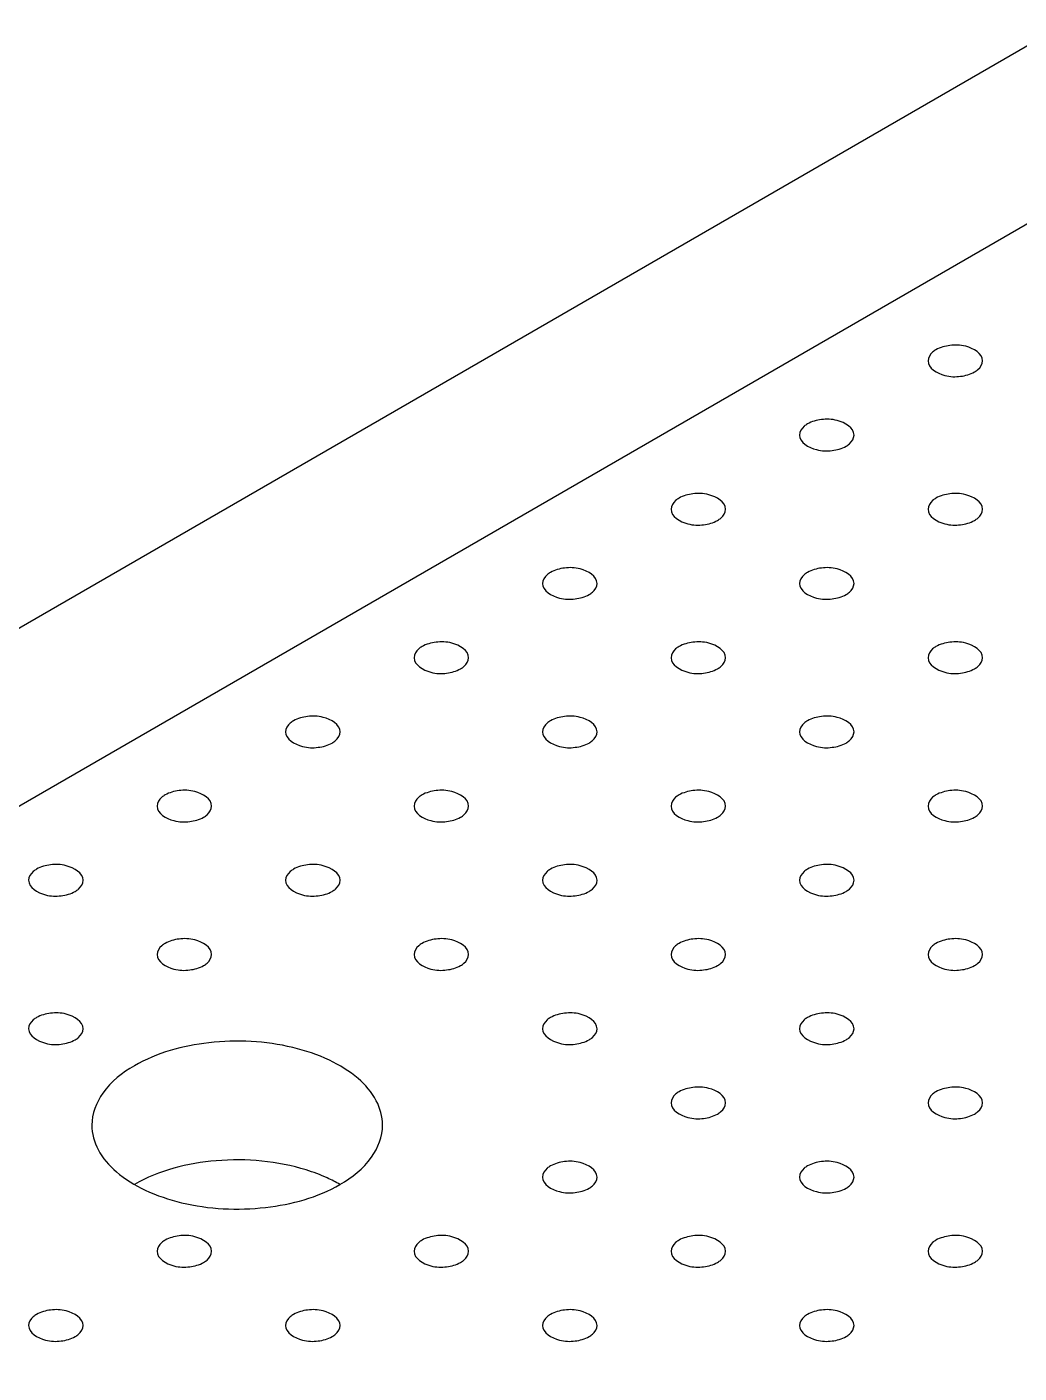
# Model space of a CAD drawing. Header units: millimetres. Extents: x 0 to 1189, y 0 to 841.
# Drawn here: x 834.5 to 861.8, y 375.57 to 412.6 of the extents above; entities that cross this region are included whole.
import ezdxf

# ---------------------------------------------------------------- set-up
doc = ezdxf.new("R2010")
doc.units = ezdxf.units.MM
doc.header["$LTSCALE"] = 65.395
doc.layers.get('0').update_dxf_attribs({"linetype": 'CONTINUOUS'})
doc.layers.add('AXIS', color=7, linetype='CONTINUOUS')

msp = doc.modelspace()

# ---------------------------------------------------------------- linework, layer by layer
at = {"color": 9, "linetype": 'Continuous'}
for p, q in [((799.275, 375.861), (882.178, 423.726)), ((801.396, 372.187), (884.3, 420.051))]:
    msp.add_line(p, q, dxfattribs=at)
at = {"color": 7, "linetype": 'Continuous'}
msp.add_arc((841.138, 377.333), 3.956, 60.0269, 62.837, dxfattribs=at)
for points, knots in [([(844.287, 382.395), (844.286, 382.626), (844.147, 383.125), (843.602, 383.743), (842.799, 384.232), (841.425, 384.689), (839.556, 384.784), (838.077, 384.383), (837.458, 384.026)], [0, 0, 0, 0, 0.087154, 0.186892, 0.304593, 0.438739, 0.730144, 1, 1, 1, 1]), ([(837.458, 384.026), (837.127, 383.835), (836.558, 383.4), (836.286, 382.704), (836.287, 382.392)], [0, 0, 0, 0, 0.55085, 1, 1, 1, 1]), ([(836.287, 382.392), (836.287, 382.161), (836.427, 381.662), (836.971, 381.044), (837.775, 380.554), (839.148, 380.097), (841.018, 380.003), (842.497, 380.403), (843.115, 380.76)], [0, 0, 0, 0, 0.087154, 0.186892, 0.304593, 0.438739, 0.730144, 1, 1, 1, 1]), ([(843.115, 380.76), (843.446, 380.952), (844.015, 381.387), (844.287, 382.083), (844.287, 382.395)], [0, 0, 0, 0, 0.55085, 1, 1, 1, 1]), ([(842.187, 381.159), (841.394, 381.406), (839.753, 381.554), (838.135, 381.151), (837.458, 380.76)], [0, 0, 0, 0, 0.515437, 1, 1, 1, 1]), ([(842.944, 380.853), (842.886, 380.883), (842.64, 381.002), (842.384, 381.098), (842.187, 381.159)], [0, 0, 0, 0, 0.2412, 1, 1, 1, 1])]:
    msp.add_open_spline(points, degree=3, knots=knots, dxfattribs=at)
at = {"layer": 'AXIS', "color": 7, "linetype": 'Continuous'}
for points, knots in [([(859.515, 403.723), (859.483, 403.704), (859.377, 403.633), (859.296, 403.507), (859.296, 403.417)], [0, 0, 0, 0, 0.293914, 1, 1, 1, 1]), ([(860.796, 403.417), (860.796, 403.621), (860.374, 403.856), (859.915, 403.861), (859.632, 403.79), (859.515, 403.723)], [0, 0, 0, 0, 0.422614, 0.722333, 1, 1, 1, 1]), ([(859.296, 403.417), (859.296, 403.213), (859.718, 402.978), (860.177, 402.972), (860.46, 403.044), (860.576, 403.111)], [0, 0, 0, 0, 0.422614, 0.722333, 1, 1, 1, 1]), ([(860.576, 403.111), (860.609, 403.129), (860.714, 403.2), (860.796, 403.326), (860.796, 403.417)], [0, 0, 0, 0, 0.293914, 1, 1, 1, 1]), ([(857.26, 401.375), (857.26, 401.579), (856.838, 401.815), (856.379, 401.82), (856.096, 401.749), (855.98, 401.682)], [0, 0, 0, 0, 0.422614, 0.722333, 1, 1, 1, 1]), ([(855.98, 401.682), (855.947, 401.663), (855.842, 401.592), (855.76, 401.466), (855.76, 401.375)], [0, 0, 0, 0, 0.293914, 1, 1, 1, 1]), ([(855.76, 401.375), (855.76, 401.172), (856.182, 400.936), (856.642, 400.931), (856.925, 401.002), (857.041, 401.069)], [0, 0, 0, 0, 0.422614, 0.722333, 1, 1, 1, 1]), ([(857.041, 401.069), (857.073, 401.088), (857.179, 401.159), (857.26, 401.285), (857.26, 401.375)], [0, 0, 0, 0, 0.293914, 1, 1, 1, 1]), ([(852.444, 399.64), (852.412, 399.622), (852.306, 399.551), (852.225, 399.425), (852.225, 399.334)], [0, 0, 0, 0, 0.293914, 1, 1, 1, 1]), ([(853.725, 399.334), (853.725, 399.538), (853.303, 399.773), (852.843, 399.779), (852.56, 399.707), (852.444, 399.64)], [0, 0, 0, 0, 0.422614, 0.722333, 1, 1, 1, 1]), ([(859.515, 399.64), (859.483, 399.622), (859.377, 399.551), (859.296, 399.425), (859.296, 399.334)], [0, 0, 0, 0, 0.293914, 1, 1, 1, 1]), ([(860.796, 399.334), (860.796, 399.538), (860.374, 399.773), (859.915, 399.779), (859.632, 399.707), (859.515, 399.64)], [0, 0, 0, 0, 0.422614, 0.722333, 1, 1, 1, 1]), ([(852.225, 399.334), (852.225, 399.13), (852.647, 398.895), (853.106, 398.889), (853.389, 398.961), (853.505, 399.028)], [0, 0, 0, 0, 0.422614, 0.722333, 1, 1, 1, 1]), ([(853.505, 399.028), (853.538, 399.047), (853.643, 399.118), (853.725, 399.243), (853.725, 399.334)], [0, 0, 0, 0, 0.293914, 1, 1, 1, 1]), ([(859.296, 399.334), (859.296, 399.13), (859.718, 398.895), (860.177, 398.889), (860.46, 398.961), (860.576, 399.028)], [0, 0, 0, 0, 0.422614, 0.722333, 1, 1, 1, 1]), ([(860.576, 399.028), (860.609, 399.047), (860.714, 399.118), (860.796, 399.243), (860.796, 399.334)], [0, 0, 0, 0, 0.293914, 1, 1, 1, 1]), ([(850.189, 397.293), (850.189, 397.497), (849.767, 397.732), (849.308, 397.738), (849.025, 397.666), (848.909, 397.599)], [0, 0, 0, 0, 0.422614, 0.722333, 1, 1, 1, 1]), ([(857.26, 397.293), (857.26, 397.497), (856.838, 397.732), (856.379, 397.738), (856.096, 397.666), (855.98, 397.599)], [0, 0, 0, 0, 0.422614, 0.722333, 1, 1, 1, 1]), ([(848.909, 397.599), (848.876, 397.58), (848.771, 397.509), (848.689, 397.384), (848.689, 397.293)], [0, 0, 0, 0, 0.293914, 1, 1, 1, 1]), ([(855.98, 397.599), (855.947, 397.58), (855.842, 397.509), (855.76, 397.384), (855.76, 397.293)], [0, 0, 0, 0, 0.293914, 1, 1, 1, 1]), ([(848.689, 397.293), (848.689, 397.089), (849.111, 396.854), (849.57, 396.848), (849.854, 396.92), (849.97, 396.987)], [0, 0, 0, 0, 0.422614, 0.722333, 1, 1, 1, 1]), ([(849.97, 396.987), (850.002, 397.006), (850.108, 397.077), (850.189, 397.202), (850.189, 397.293)], [0, 0, 0, 0, 0.293914, 1, 1, 1, 1]), ([(855.76, 397.293), (855.76, 397.089), (856.182, 396.854), (856.642, 396.848), (856.925, 396.92), (857.041, 396.987)], [0, 0, 0, 0, 0.422614, 0.722333, 1, 1, 1, 1]), ([(857.041, 396.987), (857.073, 397.006), (857.179, 397.077), (857.26, 397.202), (857.26, 397.293)], [0, 0, 0, 0, 0.293914, 1, 1, 1, 1]), ([(845.373, 395.558), (845.341, 395.539), (845.235, 395.468), (845.154, 395.343), (845.154, 395.252)], [0, 0, 0, 0, 0.293914, 1, 1, 1, 1]), ([(846.654, 395.252), (846.654, 395.456), (846.232, 395.691), (845.772, 395.697), (845.489, 395.625), (845.373, 395.558)], [0, 0, 0, 0, 0.422614, 0.722333, 1, 1, 1, 1]), ([(852.444, 395.558), (852.412, 395.539), (852.306, 395.468), (852.225, 395.343), (852.225, 395.252)], [0, 0, 0, 0, 0.293914, 1, 1, 1, 1]), ([(853.725, 395.252), (853.725, 395.456), (853.303, 395.691), (852.843, 395.697), (852.56, 395.625), (852.444, 395.558)], [0, 0, 0, 0, 0.422614, 0.722333, 1, 1, 1, 1]), ([(859.515, 395.558), (859.483, 395.539), (859.377, 395.468), (859.296, 395.343), (859.296, 395.252)], [0, 0, 0, 0, 0.293914, 1, 1, 1, 1]), ([(860.796, 395.252), (860.796, 395.456), (860.374, 395.691), (859.915, 395.697), (859.632, 395.625), (859.515, 395.558)], [0, 0, 0, 0, 0.422614, 0.722333, 1, 1, 1, 1]), ([(845.154, 395.252), (845.154, 395.048), (845.576, 394.813), (846.035, 394.807), (846.318, 394.879), (846.434, 394.946)], [0, 0, 0, 0, 0.422614, 0.722333, 1, 1, 1, 1]), ([(846.434, 394.946), (846.467, 394.965), (846.572, 395.036), (846.654, 395.161), (846.654, 395.252)], [0, 0, 0, 0, 0.293914, 1, 1, 1, 1]), ([(852.225, 395.252), (852.225, 395.048), (852.647, 394.813), (853.106, 394.807), (853.389, 394.879), (853.505, 394.946)], [0, 0, 0, 0, 0.422614, 0.722333, 1, 1, 1, 1]), ([(853.505, 394.946), (853.538, 394.965), (853.643, 395.036), (853.725, 395.161), (853.725, 395.252)], [0, 0, 0, 0, 0.293914, 1, 1, 1, 1]), ([(859.296, 395.252), (859.296, 395.048), (859.718, 394.813), (860.177, 394.807), (860.46, 394.879), (860.576, 394.946)], [0, 0, 0, 0, 0.422614, 0.722333, 1, 1, 1, 1]), ([(860.576, 394.946), (860.609, 394.965), (860.714, 395.036), (860.796, 395.161), (860.796, 395.252)], [0, 0, 0, 0, 0.293914, 1, 1, 1, 1]), ([(843.118, 393.211), (843.118, 393.415), (842.696, 393.65), (842.237, 393.655), (841.954, 393.584), (841.838, 393.517)], [0, 0, 0, 0, 0.422614, 0.722333, 1, 1, 1, 1]), ([(850.189, 393.211), (850.189, 393.415), (849.767, 393.65), (849.308, 393.655), (849.025, 393.584), (848.909, 393.517)], [0, 0, 0, 0, 0.422614, 0.722333, 1, 1, 1, 1]), ([(857.26, 393.211), (857.26, 393.415), (856.838, 393.65), (856.379, 393.655), (856.096, 393.584), (855.98, 393.517)], [0, 0, 0, 0, 0.422614, 0.722333, 1, 1, 1, 1]), ([(841.838, 393.517), (841.805, 393.498), (841.7, 393.427), (841.618, 393.301), (841.618, 393.211)], [0, 0, 0, 0, 0.293914, 1, 1, 1, 1]), ([(848.909, 393.517), (848.876, 393.498), (848.771, 393.427), (848.689, 393.301), (848.689, 393.211)], [0, 0, 0, 0, 0.293914, 1, 1, 1, 1]), ([(855.98, 393.517), (855.947, 393.498), (855.842, 393.427), (855.76, 393.301), (855.76, 393.211)], [0, 0, 0, 0, 0.293914, 1, 1, 1, 1]), ([(841.618, 393.211), (841.618, 393.007), (842.04, 392.772), (842.499, 392.766), (842.782, 392.837), (842.898, 392.904)], [0, 0, 0, 0, 0.422614, 0.722333, 1, 1, 1, 1]), ([(842.898, 392.904), (842.931, 392.923), (843.037, 392.994), (843.118, 393.12), (843.118, 393.211)], [0, 0, 0, 0, 0.293914, 1, 1, 1, 1]), ([(848.689, 393.211), (848.689, 393.007), (849.111, 392.772), (849.57, 392.766), (849.854, 392.837), (849.97, 392.904)], [0, 0, 0, 0, 0.422614, 0.722333, 1, 1, 1, 1]), ([(849.97, 392.904), (850.002, 392.923), (850.108, 392.994), (850.189, 393.12), (850.189, 393.211)], [0, 0, 0, 0, 0.293914, 1, 1, 1, 1]), ([(855.76, 393.211), (855.76, 393.007), (856.182, 392.772), (856.642, 392.766), (856.925, 392.837), (857.041, 392.904)], [0, 0, 0, 0, 0.422614, 0.722333, 1, 1, 1, 1]), ([(857.041, 392.904), (857.073, 392.923), (857.179, 392.994), (857.26, 393.12), (857.26, 393.211)], [0, 0, 0, 0, 0.293914, 1, 1, 1, 1]), ([(838.302, 391.476), (838.27, 391.457), (838.164, 391.386), (838.083, 391.26), (838.083, 391.169)], [0, 0, 0, 0, 0.293914, 1, 1, 1, 1]), ([(839.583, 391.169), (839.583, 391.373), (839.16, 391.608), (838.701, 391.614), (838.418, 391.543), (838.302, 391.476)], [0, 0, 0, 0, 0.422614, 0.722333, 1, 1, 1, 1]), ([(845.373, 391.476), (845.341, 391.457), (845.235, 391.386), (845.154, 391.26), (845.154, 391.169)], [0, 0, 0, 0, 0.293914, 1, 1, 1, 1]), ([(846.654, 391.169), (846.654, 391.373), (846.232, 391.608), (845.772, 391.614), (845.489, 391.543), (845.373, 391.476)], [0, 0, 0, 0, 0.422614, 0.722333, 1, 1, 1, 1]), ([(852.444, 391.476), (852.412, 391.457), (852.306, 391.386), (852.225, 391.26), (852.225, 391.169)], [0, 0, 0, 0, 0.293914, 1, 1, 1, 1]), ([(853.725, 391.169), (853.725, 391.373), (853.303, 391.608), (852.843, 391.614), (852.56, 391.543), (852.444, 391.476)], [0, 0, 0, 0, 0.422614, 0.722333, 1, 1, 1, 1]), ([(859.515, 391.476), (859.483, 391.457), (859.377, 391.386), (859.296, 391.26), (859.296, 391.169)], [0, 0, 0, 0, 0.293914, 1, 1, 1, 1]), ([(860.796, 391.169), (860.796, 391.373), (860.374, 391.608), (859.915, 391.614), (859.632, 391.543), (859.515, 391.476)], [0, 0, 0, 0, 0.422614, 0.722333, 1, 1, 1, 1]), ([(838.083, 391.169), (838.083, 390.965), (838.505, 390.73), (838.964, 390.725), (839.247, 390.796), (839.363, 390.863)], [0, 0, 0, 0, 0.422614, 0.722333, 1, 1, 1, 1]), ([(839.363, 390.863), (839.396, 390.882), (839.501, 390.953), (839.583, 391.079), (839.583, 391.169)], [0, 0, 0, 0, 0.293914, 1, 1, 1, 1]), ([(845.154, 391.169), (845.154, 390.965), (845.576, 390.73), (846.035, 390.725), (846.318, 390.796), (846.434, 390.863)], [0, 0, 0, 0, 0.422614, 0.722333, 1, 1, 1, 1]), ([(846.434, 390.863), (846.467, 390.882), (846.572, 390.953), (846.654, 391.079), (846.654, 391.169)], [0, 0, 0, 0, 0.293914, 1, 1, 1, 1]), ([(852.225, 391.169), (852.225, 390.965), (852.647, 390.73), (853.106, 390.725), (853.389, 390.796), (853.505, 390.863)], [0, 0, 0, 0, 0.422614, 0.722333, 1, 1, 1, 1]), ([(853.505, 390.863), (853.538, 390.882), (853.643, 390.953), (853.725, 391.079), (853.725, 391.169)], [0, 0, 0, 0, 0.293914, 1, 1, 1, 1]), ([(859.296, 391.169), (859.296, 390.965), (859.718, 390.73), (860.177, 390.725), (860.46, 390.796), (860.576, 390.863)], [0, 0, 0, 0, 0.422614, 0.722333, 1, 1, 1, 1]), ([(860.576, 390.863), (860.609, 390.882), (860.714, 390.953), (860.796, 391.079), (860.796, 391.169)], [0, 0, 0, 0, 0.293914, 1, 1, 1, 1]), ([(836.047, 389.128), (836.047, 389.332), (835.625, 389.567), (835.166, 389.573), (834.883, 389.501), (834.767, 389.434)], [0, 0, 0, 0, 0.422614, 0.722333, 1, 1, 1, 1]), ([(843.118, 389.128), (843.118, 389.332), (842.696, 389.567), (842.237, 389.573), (841.954, 389.501), (841.838, 389.434)], [0, 0, 0, 0, 0.422614, 0.722333, 1, 1, 1, 1]), ([(850.189, 389.128), (850.189, 389.332), (849.767, 389.567), (849.308, 389.573), (849.025, 389.501), (848.909, 389.434)], [0, 0, 0, 0, 0.422614, 0.722333, 1, 1, 1, 1]), ([(857.26, 389.128), (857.26, 389.332), (856.838, 389.567), (856.379, 389.573), (856.096, 389.501), (855.98, 389.434)], [0, 0, 0, 0, 0.422614, 0.722333, 1, 1, 1, 1]), ([(834.767, 389.434), (834.734, 389.415), (834.629, 389.344), (834.547, 389.219), (834.547, 389.128)], [0, 0, 0, 0, 0.293914, 1, 1, 1, 1]), ([(841.838, 389.434), (841.805, 389.415), (841.7, 389.344), (841.618, 389.219), (841.618, 389.128)], [0, 0, 0, 0, 0.293914, 1, 1, 1, 1]), ([(848.909, 389.434), (848.876, 389.415), (848.771, 389.344), (848.689, 389.219), (848.689, 389.128)], [0, 0, 0, 0, 0.293914, 1, 1, 1, 1]), ([(855.98, 389.434), (855.947, 389.415), (855.842, 389.344), (855.76, 389.219), (855.76, 389.128)], [0, 0, 0, 0, 0.293914, 1, 1, 1, 1]), ([(834.547, 389.128), (834.547, 388.924), (834.969, 388.689), (835.428, 388.683), (835.711, 388.755), (835.827, 388.822)], [0, 0, 0, 0, 0.422614, 0.722333, 1, 1, 1, 1]), ([(835.827, 388.822), (835.86, 388.841), (835.966, 388.912), (836.047, 389.037), (836.047, 389.128)], [0, 0, 0, 0, 0.293914, 1, 1, 1, 1]), ([(841.618, 389.128), (841.618, 388.924), (842.04, 388.689), (842.499, 388.683), (842.782, 388.755), (842.898, 388.822)], [0, 0, 0, 0, 0.422614, 0.722333, 1, 1, 1, 1]), ([(842.898, 388.822), (842.931, 388.841), (843.037, 388.912), (843.118, 389.037), (843.118, 389.128)], [0, 0, 0, 0, 0.293914, 1, 1, 1, 1]), ([(848.689, 389.128), (848.689, 388.924), (849.111, 388.689), (849.57, 388.683), (849.854, 388.755), (849.97, 388.822)], [0, 0, 0, 0, 0.422614, 0.722333, 1, 1, 1, 1]), ([(849.97, 388.822), (850.002, 388.841), (850.108, 388.912), (850.189, 389.037), (850.189, 389.128)], [0, 0, 0, 0, 0.293914, 1, 1, 1, 1]), ([(855.76, 389.128), (855.76, 388.924), (856.182, 388.689), (856.642, 388.683), (856.925, 388.755), (857.041, 388.822)], [0, 0, 0, 0, 0.422614, 0.722333, 1, 1, 1, 1]), ([(857.041, 388.822), (857.073, 388.841), (857.179, 388.912), (857.26, 389.037), (857.26, 389.128)], [0, 0, 0, 0, 0.293914, 1, 1, 1, 1]), ([(838.302, 387.393), (838.27, 387.374), (838.164, 387.303), (838.083, 387.178), (838.083, 387.087)], [0, 0, 0, 0, 0.293914, 1, 1, 1, 1]), ([(839.583, 387.087), (839.583, 387.291), (839.16, 387.526), (838.701, 387.532), (838.418, 387.46), (838.302, 387.393)], [0, 0, 0, 0, 0.422614, 0.722333, 1, 1, 1, 1]), ([(845.373, 387.393), (845.341, 387.374), (845.235, 387.303), (845.154, 387.178), (845.154, 387.087)], [0, 0, 0, 0, 0.293914, 1, 1, 1, 1]), ([(846.654, 387.087), (846.654, 387.291), (846.232, 387.526), (845.772, 387.532), (845.489, 387.46), (845.373, 387.393)], [0, 0, 0, 0, 0.422614, 0.722333, 1, 1, 1, 1]), ([(852.444, 387.393), (852.412, 387.374), (852.306, 387.303), (852.225, 387.178), (852.225, 387.087)], [0, 0, 0, 0, 0.293914, 1, 1, 1, 1]), ([(853.725, 387.087), (853.725, 387.291), (853.303, 387.526), (852.843, 387.532), (852.56, 387.46), (852.444, 387.393)], [0, 0, 0, 0, 0.422614, 0.722333, 1, 1, 1, 1]), ([(859.515, 387.393), (859.483, 387.374), (859.377, 387.303), (859.296, 387.178), (859.296, 387.087)], [0, 0, 0, 0, 0.293914, 1, 1, 1, 1]), ([(860.796, 387.087), (860.796, 387.291), (860.374, 387.526), (859.915, 387.532), (859.632, 387.46), (859.515, 387.393)], [0, 0, 0, 0, 0.422614, 0.722333, 1, 1, 1, 1]), ([(838.083, 387.087), (838.083, 386.883), (838.505, 386.648), (838.964, 386.642), (839.247, 386.714), (839.363, 386.781)], [0, 0, 0, 0, 0.422614, 0.722333, 1, 1, 1, 1]), ([(839.363, 386.781), (839.396, 386.8), (839.501, 386.871), (839.583, 386.996), (839.583, 387.087)], [0, 0, 0, 0, 0.293914, 1, 1, 1, 1]), ([(845.154, 387.087), (845.154, 386.883), (845.576, 386.648), (846.035, 386.642), (846.318, 386.714), (846.434, 386.781)], [0, 0, 0, 0, 0.422614, 0.722333, 1, 1, 1, 1]), ([(846.434, 386.781), (846.467, 386.8), (846.572, 386.871), (846.654, 386.996), (846.654, 387.087)], [0, 0, 0, 0, 0.293914, 1, 1, 1, 1]), ([(852.225, 387.087), (852.225, 386.883), (852.647, 386.648), (853.106, 386.642), (853.389, 386.714), (853.505, 386.781)], [0, 0, 0, 0, 0.422614, 0.722333, 1, 1, 1, 1]), ([(853.505, 386.781), (853.538, 386.8), (853.643, 386.871), (853.725, 386.996), (853.725, 387.087)], [0, 0, 0, 0, 0.293914, 1, 1, 1, 1]), ([(859.296, 387.087), (859.296, 386.883), (859.718, 386.648), (860.177, 386.642), (860.46, 386.714), (860.576, 386.781)], [0, 0, 0, 0, 0.422614, 0.722333, 1, 1, 1, 1]), ([(860.576, 386.781), (860.609, 386.8), (860.714, 386.871), (860.796, 386.996), (860.796, 387.087)], [0, 0, 0, 0, 0.293914, 1, 1, 1, 1]), ([(834.767, 385.352), (834.734, 385.333), (834.629, 385.262), (834.547, 385.136), (834.547, 385.046)], [0, 0, 0, 0, 0.293914, 1, 1, 1, 1]), ([(836.047, 385.046), (836.047, 385.25), (835.625, 385.485), (835.166, 385.49), (834.883, 385.419), (834.767, 385.352)], [0, 0, 0, 0, 0.422614, 0.722333, 1, 1, 1, 1]), ([(848.909, 385.352), (848.876, 385.333), (848.771, 385.262), (848.689, 385.136), (848.689, 385.046)], [0, 0, 0, 0, 0.293914, 1, 1, 1, 1]), ([(850.189, 385.046), (850.189, 385.25), (849.767, 385.485), (849.308, 385.49), (849.025, 385.419), (848.909, 385.352)], [0, 0, 0, 0, 0.422614, 0.722333, 1, 1, 1, 1]), ([(855.98, 385.352), (855.947, 385.333), (855.842, 385.262), (855.76, 385.136), (855.76, 385.046)], [0, 0, 0, 0, 0.293914, 1, 1, 1, 1]), ([(857.26, 385.046), (857.26, 385.25), (856.838, 385.485), (856.379, 385.49), (856.096, 385.419), (855.98, 385.352)], [0, 0, 0, 0, 0.422614, 0.722333, 1, 1, 1, 1]), ([(834.547, 385.046), (834.547, 384.842), (834.969, 384.607), (835.428, 384.601), (835.711, 384.673), (835.827, 384.74)], [0, 0, 0, 0, 0.422614, 0.722333, 1, 1, 1, 1]), ([(835.827, 384.74), (835.86, 384.758), (835.966, 384.829), (836.047, 384.955), (836.047, 385.046)], [0, 0, 0, 0, 0.293914, 1, 1, 1, 1]), ([(848.689, 385.046), (848.689, 384.842), (849.111, 384.607), (849.57, 384.601), (849.854, 384.673), (849.97, 384.74)], [0, 0, 0, 0, 0.422614, 0.722333, 1, 1, 1, 1]), ([(849.97, 384.74), (850.002, 384.758), (850.108, 384.829), (850.189, 384.955), (850.189, 385.046)], [0, 0, 0, 0, 0.293914, 1, 1, 1, 1]), ([(855.76, 385.046), (855.76, 384.842), (856.182, 384.607), (856.642, 384.601), (856.925, 384.673), (857.041, 384.74)], [0, 0, 0, 0, 0.422614, 0.722333, 1, 1, 1, 1]), ([(857.041, 384.74), (857.073, 384.758), (857.179, 384.829), (857.26, 384.955), (857.26, 385.046)], [0, 0, 0, 0, 0.293914, 1, 1, 1, 1]), ([(852.444, 383.311), (852.412, 383.292), (852.306, 383.221), (852.225, 383.095), (852.225, 383.004)], [0, 0, 0, 0, 0.293914, 1, 1, 1, 1]), ([(853.725, 383.004), (853.725, 383.208), (853.303, 383.444), (852.843, 383.449), (852.56, 383.378), (852.444, 383.311)], [0, 0, 0, 0, 0.422614, 0.722333, 1, 1, 1, 1]), ([(859.515, 383.311), (859.483, 383.292), (859.377, 383.221), (859.296, 383.095), (859.296, 383.004)], [0, 0, 0, 0, 0.293914, 1, 1, 1, 1]), ([(860.796, 383.004), (860.796, 383.208), (860.374, 383.444), (859.915, 383.449), (859.632, 383.378), (859.515, 383.311)], [0, 0, 0, 0, 0.422614, 0.722333, 1, 1, 1, 1]), ([(852.225, 383.004), (852.225, 382.801), (852.647, 382.565), (853.106, 382.56), (853.389, 382.631), (853.505, 382.698)], [0, 0, 0, 0, 0.422614, 0.722333, 1, 1, 1, 1]), ([(853.505, 382.698), (853.538, 382.717), (853.643, 382.788), (853.725, 382.914), (853.725, 383.004)], [0, 0, 0, 0, 0.293914, 1, 1, 1, 1]), ([(859.296, 383.004), (859.296, 382.801), (859.718, 382.565), (860.177, 382.56), (860.46, 382.631), (860.576, 382.698)], [0, 0, 0, 0, 0.422614, 0.722333, 1, 1, 1, 1]), ([(860.576, 382.698), (860.609, 382.717), (860.714, 382.788), (860.796, 382.914), (860.796, 383.004)], [0, 0, 0, 0, 0.293914, 1, 1, 1, 1]), ([(848.909, 381.269), (848.876, 381.251), (848.771, 381.18), (848.689, 381.054), (848.689, 380.963)], [0, 0, 0, 0, 0.293914, 1, 1, 1, 1]), ([(850.189, 380.963), (850.189, 381.167), (849.767, 381.402), (849.308, 381.408), (849.025, 381.336), (848.909, 381.269)], [0, 0, 0, 0, 0.422614, 0.722333, 1, 1, 1, 1]), ([(855.98, 381.269), (855.947, 381.251), (855.842, 381.18), (855.76, 381.054), (855.76, 380.963)], [0, 0, 0, 0, 0.293914, 1, 1, 1, 1]), ([(857.26, 380.963), (857.26, 381.167), (856.838, 381.402), (856.379, 381.408), (856.096, 381.336), (855.98, 381.269)], [0, 0, 0, 0, 0.422614, 0.722333, 1, 1, 1, 1]), ([(848.689, 380.963), (848.689, 380.759), (849.111, 380.524), (849.57, 380.518), (849.854, 380.59), (849.97, 380.657)], [0, 0, 0, 0, 0.422614, 0.722333, 1, 1, 1, 1]), ([(849.97, 380.657), (850.002, 380.676), (850.108, 380.747), (850.189, 380.872), (850.189, 380.963)], [0, 0, 0, 0, 0.293914, 1, 1, 1, 1]), ([(855.76, 380.963), (855.76, 380.759), (856.182, 380.524), (856.642, 380.518), (856.925, 380.59), (857.041, 380.657)], [0, 0, 0, 0, 0.422614, 0.722333, 1, 1, 1, 1]), ([(857.041, 380.657), (857.073, 380.676), (857.179, 380.747), (857.26, 380.872), (857.26, 380.963)], [0, 0, 0, 0, 0.293914, 1, 1, 1, 1]), ([(838.302, 379.228), (838.27, 379.209), (838.164, 379.138), (838.083, 379.013), (838.083, 378.922)], [0, 0, 0, 0, 0.293914, 1, 1, 1, 1]), ([(839.583, 378.922), (839.583, 379.126), (839.16, 379.361), (838.701, 379.367), (838.418, 379.295), (838.302, 379.228)], [0, 0, 0, 0, 0.422614, 0.722333, 1, 1, 1, 1]), ([(845.373, 379.228), (845.341, 379.209), (845.235, 379.138), (845.154, 379.013), (845.154, 378.922)], [0, 0, 0, 0, 0.293914, 1, 1, 1, 1]), ([(846.654, 378.922), (846.654, 379.126), (846.232, 379.361), (845.772, 379.367), (845.489, 379.295), (845.373, 379.228)], [0, 0, 0, 0, 0.422614, 0.722333, 1, 1, 1, 1]), ([(852.444, 379.228), (852.412, 379.209), (852.306, 379.138), (852.225, 379.013), (852.225, 378.922)], [0, 0, 0, 0, 0.293914, 1, 1, 1, 1]), ([(853.725, 378.922), (853.725, 379.126), (853.303, 379.361), (852.843, 379.367), (852.56, 379.295), (852.444, 379.228)], [0, 0, 0, 0, 0.422614, 0.722333, 1, 1, 1, 1]), ([(859.515, 379.228), (859.483, 379.209), (859.377, 379.138), (859.296, 379.013), (859.296, 378.922)], [0, 0, 0, 0, 0.293914, 1, 1, 1, 1]), ([(860.796, 378.922), (860.796, 379.126), (860.374, 379.361), (859.915, 379.367), (859.632, 379.295), (859.515, 379.228)], [0, 0, 0, 0, 0.422614, 0.722333, 1, 1, 1, 1]), ([(838.083, 378.922), (838.083, 378.718), (838.505, 378.483), (838.964, 378.477), (839.247, 378.549), (839.363, 378.616)], [0, 0, 0, 0, 0.422614, 0.722333, 1, 1, 1, 1]), ([(839.363, 378.616), (839.396, 378.635), (839.501, 378.706), (839.583, 378.831), (839.583, 378.922)], [0, 0, 0, 0, 0.293914, 1, 1, 1, 1]), ([(845.154, 378.922), (845.154, 378.718), (845.576, 378.483), (846.035, 378.477), (846.318, 378.549), (846.434, 378.616)], [0, 0, 0, 0, 0.422614, 0.722333, 1, 1, 1, 1]), ([(846.434, 378.616), (846.467, 378.635), (846.572, 378.706), (846.654, 378.831), (846.654, 378.922)], [0, 0, 0, 0, 0.293914, 1, 1, 1, 1]), ([(852.225, 378.922), (852.225, 378.718), (852.647, 378.483), (853.106, 378.477), (853.389, 378.549), (853.505, 378.616)], [0, 0, 0, 0, 0.422614, 0.722333, 1, 1, 1, 1]), ([(853.505, 378.616), (853.538, 378.635), (853.643, 378.706), (853.725, 378.831), (853.725, 378.922)], [0, 0, 0, 0, 0.293914, 1, 1, 1, 1]), ([(859.296, 378.922), (859.296, 378.718), (859.718, 378.483), (860.177, 378.477), (860.46, 378.549), (860.576, 378.616)], [0, 0, 0, 0, 0.422614, 0.722333, 1, 1, 1, 1]), ([(860.576, 378.616), (860.609, 378.635), (860.714, 378.706), (860.796, 378.831), (860.796, 378.922)], [0, 0, 0, 0, 0.293914, 1, 1, 1, 1]), ([(834.767, 377.187), (834.734, 377.168), (834.629, 377.097), (834.547, 376.972), (834.547, 376.881)], [0, 0, 0, 0, 0.293914, 1, 1, 1, 1]), ([(836.047, 376.881), (836.047, 377.085), (835.625, 377.32), (835.166, 377.326), (834.883, 377.254), (834.767, 377.187)], [0, 0, 0, 0, 0.422614, 0.722333, 1, 1, 1, 1]), ([(841.838, 377.187), (841.805, 377.168), (841.7, 377.097), (841.618, 376.972), (841.618, 376.881)], [0, 0, 0, 0, 0.293914, 1, 1, 1, 1]), ([(843.118, 376.881), (843.118, 377.085), (842.696, 377.32), (842.237, 377.326), (841.954, 377.254), (841.838, 377.187)], [0, 0, 0, 0, 0.422614, 0.722333, 1, 1, 1, 1]), ([(848.909, 377.187), (848.876, 377.168), (848.771, 377.097), (848.689, 376.972), (848.689, 376.881)], [0, 0, 0, 0, 0.293914, 1, 1, 1, 1]), ([(850.189, 376.881), (850.189, 377.085), (849.767, 377.32), (849.308, 377.326), (849.025, 377.254), (848.909, 377.187)], [0, 0, 0, 0, 0.422614, 0.722333, 1, 1, 1, 1]), ([(855.98, 377.187), (855.947, 377.168), (855.842, 377.097), (855.76, 376.972), (855.76, 376.881)], [0, 0, 0, 0, 0.293914, 1, 1, 1, 1]), ([(857.26, 376.881), (857.26, 377.085), (856.838, 377.32), (856.379, 377.326), (856.096, 377.254), (855.98, 377.187)], [0, 0, 0, 0, 0.422614, 0.722333, 1, 1, 1, 1]), ([(834.547, 376.881), (834.547, 376.677), (834.969, 376.442), (835.428, 376.436), (835.711, 376.508), (835.827, 376.575)], [0, 0, 0, 0, 0.422614, 0.722333, 1, 1, 1, 1]), ([(835.827, 376.575), (835.86, 376.594), (835.966, 376.665), (836.047, 376.79), (836.047, 376.881)], [0, 0, 0, 0, 0.293914, 1, 1, 1, 1]), ([(841.618, 376.881), (841.618, 376.677), (842.04, 376.442), (842.499, 376.436), (842.782, 376.508), (842.898, 376.575)], [0, 0, 0, 0, 0.422614, 0.722333, 1, 1, 1, 1]), ([(842.898, 376.575), (842.931, 376.594), (843.037, 376.665), (843.118, 376.79), (843.118, 376.881)], [0, 0, 0, 0, 0.293914, 1, 1, 1, 1]), ([(848.689, 376.881), (848.689, 376.677), (849.111, 376.442), (849.57, 376.436), (849.854, 376.508), (849.97, 376.575)], [0, 0, 0, 0, 0.422614, 0.722333, 1, 1, 1, 1]), ([(849.97, 376.575), (850.002, 376.594), (850.108, 376.665), (850.189, 376.79), (850.189, 376.881)], [0, 0, 0, 0, 0.293914, 1, 1, 1, 1]), ([(855.76, 376.881), (855.76, 376.677), (856.182, 376.442), (856.642, 376.436), (856.925, 376.508), (857.041, 376.575)], [0, 0, 0, 0, 0.422614, 0.722333, 1, 1, 1, 1]), ([(857.041, 376.575), (857.073, 376.594), (857.179, 376.665), (857.26, 376.79), (857.26, 376.881)], [0, 0, 0, 0, 0.293914, 1, 1, 1, 1])]:
    msp.add_open_spline(points, degree=3, knots=knots, dxfattribs=at)

doc.saveas('drawing.dxf')
